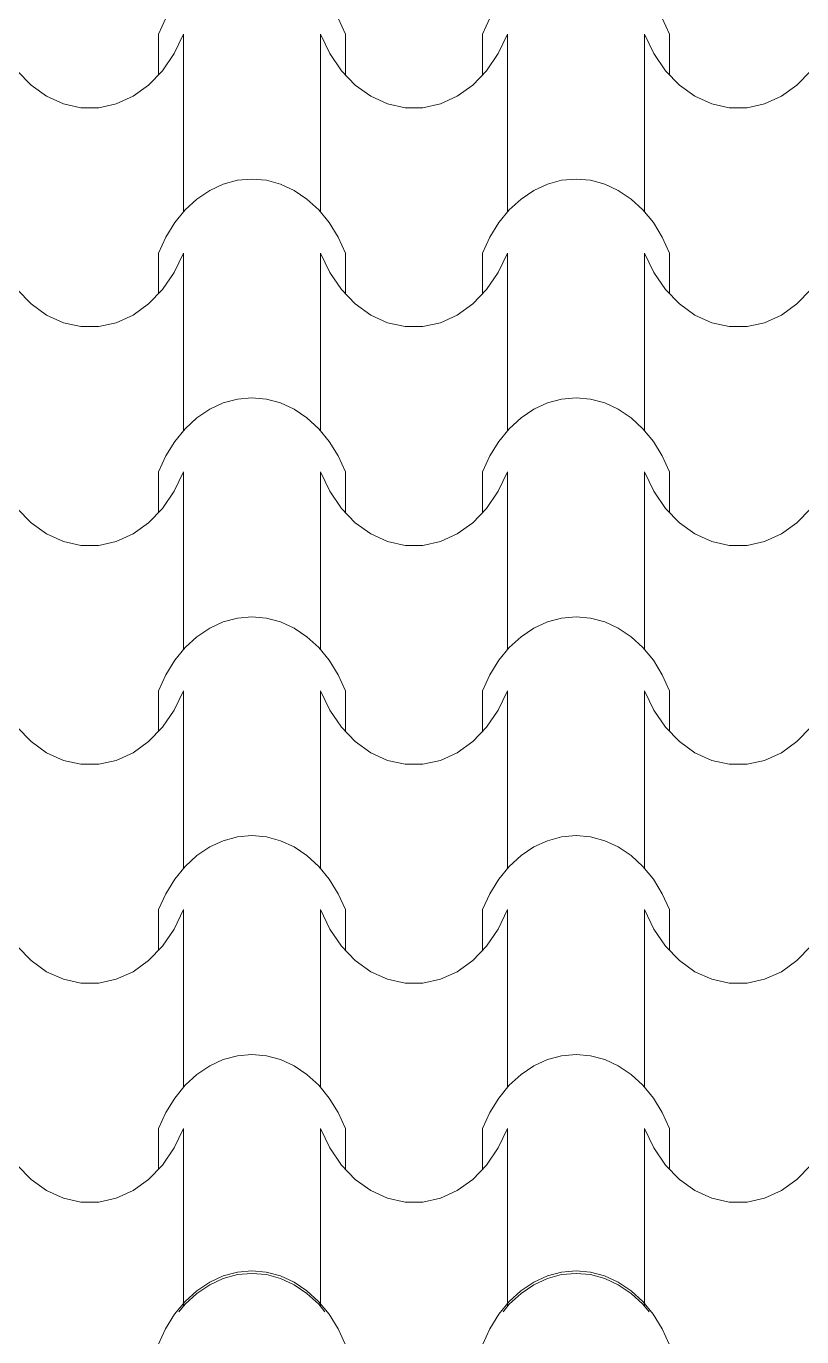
# Model space of a CAD drawing. Header units: millimetres. Extents: x 42452 to 2852333, y -419346 to 834876.
# Drawn here: x 2620782 to 2622399, y 657131 to 659864 of the extents above; entities that cross this region are included whole.
import ezdxf

# ---------------------------------------------------------------- set-up
doc = ezdxf.new("R2010")
doc.units = ezdxf.units.MM
doc.layers.add('M-2 keramitin shtrixi_Ном._пера__21_Pen_No__1', color=7, linetype='Continuous', lineweight=15)
doc.layers.add('memar', color=7, linetype='Continuous', lineweight=25)

# ---------------------------------------------------------------- blocks, each defined once
blk = doc.blocks.new('*X17')
at = {"layer": 'M-2 keramitin shtrixi_Ном._пера__21_Pen_No__1', "color": 7, "linetype": 'Continuous', "lineweight": 15}
for p, q in [((-265229.6, -1353510.1), (-265229.6, -1353428.7)), ((-264944.1, -1353510.1), (-264944.1, -1353428.7)), ((-264554.1, -1353510.1), (-264554.1, -1353428.7)), ((-264268.5, -1353510.1), (-264268.5, -1353428.7)), ((-265201.5, -1353483.6), (-265174.8, -1353465.7)), ((-265174.8, -1353465.7), (-265146.5, -1353452.6)), ((-265146.5, -1353452.6), (-265116.9, -1353444.6)), ((-265116.9, -1353444.6), (-265086.9, -1353441.9)), ((-265086.9, -1353441.9), (-265056.8, -1353444.6)), ((-265056.8, -1353444.6), (-265027.2, -1353452.6)), ((-265027.2, -1353452.6), (-264998.9, -1353465.7)), ((-264998.9, -1353465.7), (-264972.2, -1353483.6)), ((-264526, -1353483.6), (-264499.3, -1353465.7)), ((-264499.3, -1353465.7), (-264470.9, -1353452.6)), ((-264470.9, -1353452.6), (-264441.4, -1353444.6)), ((-264441.4, -1353444.6), (-264411.3, -1353441.9)), ((-264411.3, -1353441.9), (-264381.2, -1353444.6)), ((-264381.2, -1353444.6), (-264351.7, -1353452.6)), ((-264351.7, -1353452.6), (-264323.3, -1353465.7)), ((-264323.3, -1353465.7), (-264296.6, -1353483.6)), ((-265226, -1353506.2), (-265201.5, -1353483.6)), ((-264972.2, -1353483.6), (-264947.7, -1353506.2)), ((-264550.5, -1353506.2), (-264526, -1353483.6)), ((-264296.6, -1353483.6), (-264272.1, -1353506.2)), ((-265247.8, -1353532.8), (-265226, -1353506.2)), ((-264947.7, -1353506.2), (-264925.9, -1353532.8)), ((-264572.3, -1353532.8), (-264550.5, -1353506.2)), ((-264272.1, -1353506.2), (-264250.3, -1353532.8)), ((-265266.6, -1353563), (-265247.8, -1353532.8)), ((-264925.9, -1353532.8), (-264907.1, -1353563)), ((-264591, -1353563), (-264572.3, -1353532.8)), ((-264250.3, -1353532.8), (-264231.6, -1353563)), ((-265281.9, -1353596.3), (-265266.6, -1353563)), ((-264907.1, -1353563), (-264891.8, -1353596.3)), ((-264606.3, -1353596.3), (-264591, -1353563)), ((-264231.6, -1353563), (-264216.3, -1353596.3)), ((-265281.9, -1359985.1), (-265266.6, -1359951.9)), ((-264907.1, -1359951.9), (-264891.8, -1359985.1)), ((-264606.3, -1359985.1), (-264591, -1359951.9)), ((-264231.6, -1359951.9), (-264216.3, -1359985.1)), ((-265281.9, -1360070.2), (-265281.9, -1359985.1)), ((-265229.6, -1359985.1), (-265248.9, -1360025.6)), ((-265229.6, -1360170.2), (-265229.6, -1359985.1)), ((-264944.1, -1360170.2), (-264944.1, -1359985.1)), ((-264924.8, -1360025.6), (-264944.1, -1359985.1)), ((-264891.8, -1360070.2), (-264891.8, -1359985.1)), ((-264606.3, -1360070.2), (-264606.3, -1359985.1)), ((-264554.1, -1359985.1), (-264573.4, -1360025.6)), ((-264554.1, -1360170.2), (-264554.1, -1359985.1)), ((-264268.5, -1360170.2), (-264268.5, -1359985.1)), ((-264249.2, -1360025.6), (-264268.5, -1359985.1)), ((-264216.3, -1360070.2), (-264216.3, -1359985.1)), ((-265248.9, -1360025.6), (-265273.4, -1360061.4)), ((-264900.4, -1360061.4), (-264924.8, -1360025.6)), ((-264573.4, -1360025.6), (-264597.8, -1360061.4)), ((-264224.8, -1360061.4), (-264249.2, -1360025.6)), ((-265547.1, -1360091.3), (-265575.9, -1360061.4)), ((-265273.4, -1360061.4), (-265302.2, -1360091.3)), ((-264871.5, -1360091.3), (-264900.4, -1360061.4)), ((-264597.8, -1360061.4), (-264626.6, -1360091.3)), ((-264196, -1360091.3), (-264224.8, -1360061.4)), ((-263922.2, -1360061.4), (-263951, -1360091.3)), ((-265514.7, -1360114.5), (-265547.1, -1360091.3)), ((-265302.2, -1360091.3), (-265334.5, -1360114.5)), ((-264839.2, -1360114.5), (-264871.5, -1360091.3)), ((-264626.6, -1360091.3), (-264659, -1360114.5)), ((-264163.6, -1360114.5), (-264196, -1360091.3)), ((-263951, -1360091.3), (-263983.4, -1360114.5)), ((-265479.8, -1360130.4), (-265514.7, -1360114.5)), ((-265443.2, -1360138.4), (-265479.8, -1360130.4)), ((-265369.5, -1360130.4), (-265406.1, -1360138.4)), ((-265334.5, -1360114.5), (-265369.5, -1360130.4)), ((-264804.2, -1360130.4), (-264839.2, -1360114.5)), ((-264767.6, -1360138.4), (-264804.2, -1360130.4)), ((-264693.9, -1360130.4), (-264730.5, -1360138.4)), ((-264659, -1360114.5), (-264693.9, -1360130.4)), ((-264128.6, -1360130.4), (-264163.6, -1360114.5)), ((-264092.1, -1360138.4), (-264128.6, -1360130.4)), ((-264018.4, -1360130.4), (-264055, -1360138.4)), ((-263983.4, -1360114.5), (-264018.4, -1360130.4)), ((-265424.6, -1360138.4), (-265443.2, -1360138.4)), ((-265406.1, -1360138.4), (-265424.6, -1360138.4)), ((-264749.1, -1360138.4), (-264767.6, -1360138.4)), ((-264730.5, -1360138.4), (-264749.1, -1360138.4)), ((-264073.5, -1360138.4), (-264092.1, -1360138.4)), ((-264055, -1360138.4), (-264073.5, -1360138.4)), ((-265229.6, -1360355.3), (-265229.6, -1360170.2)), ((-264944.1, -1360355.3), (-264944.1, -1360170.2)), ((-264554.1, -1360355.3), (-264554.1, -1360170.2)), ((-264268.5, -1360355.3), (-264268.5, -1360170.2)), ((-265174.8, -1360310.9), (-265146.5, -1360297.8)), ((-265146.5, -1360297.8), (-265116.9, -1360289.8)), ((-265116.9, -1360289.8), (-265086.9, -1360287.2)), ((-265086.9, -1360287.2), (-265056.8, -1360289.8)), ((-265056.8, -1360289.8), (-265027.2, -1360297.8)), ((-265027.2, -1360297.8), (-264998.9, -1360310.9)), ((-264499.3, -1360310.9), (-264470.9, -1360297.8)), ((-264470.9, -1360297.8), (-264441.4, -1360289.8)), ((-264441.4, -1360289.8), (-264411.3, -1360287.2)), ((-264411.3, -1360287.2), (-264381.2, -1360289.8)), ((-264381.2, -1360289.8), (-264351.7, -1360297.8)), ((-264351.7, -1360297.8), (-264323.3, -1360310.9)), ((-265201.5, -1360328.9), (-265174.8, -1360310.9)), ((-264998.9, -1360310.9), (-264972.2, -1360328.9)), ((-264526, -1360328.9), (-264499.3, -1360310.9)), ((-264323.3, -1360310.9), (-264296.6, -1360328.9)), ((-265247.8, -1360378), (-265226, -1360351.4)), ((-265226, -1360351.4), (-265201.5, -1360328.9)), ((-264972.2, -1360328.9), (-264947.7, -1360351.4)), ((-264947.7, -1360351.4), (-264925.9, -1360378)), ((-264572.3, -1360378), (-264550.5, -1360351.4)), ((-264550.5, -1360351.4), (-264526, -1360328.9)), ((-264296.6, -1360328.9), (-264272.1, -1360351.4)), ((-264272.1, -1360351.4), (-264250.3, -1360378)), ((-265266.6, -1360408.2), (-265247.8, -1360378)), ((-264925.9, -1360378), (-264907.1, -1360408.2)), ((-264591, -1360408.2), (-264572.3, -1360378)), ((-264250.3, -1360378), (-264231.6, -1360408.2)), ((-265281.9, -1360441.5), (-265266.6, -1360408.2)), ((-264907.1, -1360408.2), (-264891.8, -1360441.5)), ((-264606.3, -1360441.5), (-264591, -1360408.2)), ((-264231.6, -1360408.2), (-264216.3, -1360441.5)), ((-265281.9, -1360526.6), (-265281.9, -1360441.5)), ((-265229.6, -1360441.5), (-265248.9, -1360482)), ((-265229.6, -1360626.6), (-265229.6, -1360441.5)), ((-264944.1, -1360626.6), (-264944.1, -1360441.5)), ((-264924.8, -1360482), (-264944.1, -1360441.5)), ((-264891.8, -1360526.6), (-264891.8, -1360441.5)), ((-264606.3, -1360526.6), (-264606.3, -1360441.5)), ((-264554.1, -1360441.5), (-264573.4, -1360482)), ((-264554.1, -1360626.6), (-264554.1, -1360441.5)), ((-264268.5, -1360626.6), (-264268.5, -1360441.5)), ((-264249.2, -1360482), (-264268.5, -1360441.5)), ((-264216.3, -1360526.6), (-264216.3, -1360441.5)), ((-265248.9, -1360482), (-265273.4, -1360517.7)), ((-264900.4, -1360517.7), (-264924.8, -1360482)), ((-264573.4, -1360482), (-264597.8, -1360517.7)), ((-264224.8, -1360517.7), (-264249.2, -1360482)), ((-265547.1, -1360547.6), (-265575.9, -1360517.7)), ((-265273.4, -1360517.7), (-265302.2, -1360547.6)), ((-264871.5, -1360547.6), (-264900.4, -1360517.7)), ((-264597.8, -1360517.7), (-264626.6, -1360547.6)), ((-264196, -1360547.6), (-264224.8, -1360517.7)), ((-263922.2, -1360517.7), (-263951, -1360547.6)), ((-265514.7, -1360570.9), (-265547.1, -1360547.6)), ((-265479.8, -1360586.7), (-265514.7, -1360570.9)), ((-265334.5, -1360570.9), (-265369.5, -1360586.7)), ((-265302.2, -1360547.6), (-265334.5, -1360570.9)), ((-264839.2, -1360570.9), (-264871.5, -1360547.6)), ((-264804.2, -1360586.7), (-264839.2, -1360570.9)), ((-264659, -1360570.9), (-264693.9, -1360586.7)), ((-264626.6, -1360547.6), (-264659, -1360570.9)), ((-264163.6, -1360570.9), (-264196, -1360547.6)), ((-264128.6, -1360586.7), (-264163.6, -1360570.9)), ((-263983.4, -1360570.9), (-264018.4, -1360586.7)), ((-263951, -1360547.6), (-263983.4, -1360570.9)), ((-265443.2, -1360594.8), (-265479.8, -1360586.7)), ((-265424.6, -1360594.8), (-265443.2, -1360594.8)), ((-265406.1, -1360594.8), (-265424.6, -1360594.8)), ((-265369.5, -1360586.7), (-265406.1, -1360594.8)), ((-264767.6, -1360594.8), (-264804.2, -1360586.7)), ((-264749.1, -1360594.8), (-264767.6, -1360594.8)), ((-264730.5, -1360594.8), (-264749.1, -1360594.8)), ((-264693.9, -1360586.7), (-264730.5, -1360594.8)), ((-264092.1, -1360594.8), (-264128.6, -1360586.7)), ((-264073.5, -1360594.8), (-264092.1, -1360594.8)), ((-264055, -1360594.8), (-264073.5, -1360594.8)), ((-264018.4, -1360586.7), (-264055, -1360594.8)), ((-265229.6, -1360811.6), (-265229.6, -1360626.6)), ((-264944.1, -1360811.6), (-264944.1, -1360626.6)), ((-264554.1, -1360811.6), (-264554.1, -1360626.6)), ((-264268.5, -1360811.6), (-264268.5, -1360626.6)), ((-265174.8, -1360767.2), (-265146.5, -1360754.1)), ((-265146.5, -1360754.1), (-265116.9, -1360746.2)), ((-265116.9, -1360746.2), (-265086.9, -1360743.5)), ((-265086.9, -1360743.5), (-265056.8, -1360746.2)), ((-265056.8, -1360746.2), (-265027.2, -1360754.1)), ((-265027.2, -1360754.1), (-264998.9, -1360767.2)), ((-264499.3, -1360767.2), (-264470.9, -1360754.1)), ((-264470.9, -1360754.1), (-264441.4, -1360746.2)), ((-264441.4, -1360746.2), (-264411.3, -1360743.5)), ((-264411.3, -1360743.5), (-264381.2, -1360746.2)), ((-264381.2, -1360746.2), (-264351.7, -1360754.1)), ((-264351.7, -1360754.1), (-264323.3, -1360767.2)), ((-265226, -1360807.7), (-265201.5, -1360785.2)), ((-265201.5, -1360785.2), (-265174.8, -1360767.2)), ((-264998.9, -1360767.2), (-264972.2, -1360785.2)), ((-264972.2, -1360785.2), (-264947.7, -1360807.7)), ((-264550.5, -1360807.7), (-264526, -1360785.2)), ((-264526, -1360785.2), (-264499.3, -1360767.2)), ((-264323.3, -1360767.2), (-264296.6, -1360785.2)), ((-264296.6, -1360785.2), (-264272.1, -1360807.7)), ((-265247.8, -1360834.4), (-265226, -1360807.7)), ((-264947.7, -1360807.7), (-264925.9, -1360834.4)), ((-264572.3, -1360834.4), (-264550.5, -1360807.7)), ((-264272.1, -1360807.7), (-264250.3, -1360834.4)), ((-265266.6, -1360864.6), (-265247.8, -1360834.4)), ((-264925.9, -1360834.4), (-264907.1, -1360864.6)), ((-264591, -1360864.6), (-264572.3, -1360834.4)), ((-264250.3, -1360834.4), (-264231.6, -1360864.6)), ((-265281.9, -1360897.8), (-265266.6, -1360864.6)), ((-264907.1, -1360864.6), (-264891.8, -1360897.8)), ((-264606.3, -1360897.8), (-264591, -1360864.6)), ((-264231.6, -1360864.6), (-264216.3, -1360897.8)), ((-265281.9, -1360982.9), (-265281.9, -1360897.8)), ((-265229.6, -1360897.8), (-265248.9, -1360938.3)), ((-265229.6, -1361082.9), (-265229.6, -1360897.8)), ((-264944.1, -1361082.9), (-264944.1, -1360897.8)), ((-264924.8, -1360938.3), (-264944.1, -1360897.8)), ((-264891.8, -1360982.9), (-264891.8, -1360897.8)), ((-264606.3, -1360982.9), (-264606.3, -1360897.8)), ((-264554.1, -1360897.8), (-264573.4, -1360938.3)), ((-264554.1, -1361082.9), (-264554.1, -1360897.8)), ((-264268.5, -1361082.9), (-264268.5, -1360897.8)), ((-264249.2, -1360938.3), (-264268.5, -1360897.8)), ((-264216.3, -1360982.9), (-264216.3, -1360897.8)), ((-265248.9, -1360938.3), (-265273.4, -1360974.1)), ((-264900.4, -1360974.1), (-264924.8, -1360938.3)), ((-264573.4, -1360938.3), (-264597.8, -1360974.1)), ((-264224.8, -1360974.1), (-264249.2, -1360938.3)), ((-265547.1, -1361004), (-265575.9, -1360974.1)), ((-265273.4, -1360974.1), (-265302.2, -1361004)), ((-264871.5, -1361004), (-264900.4, -1360974.1)), ((-264597.8, -1360974.1), (-264626.6, -1361004)), ((-264196, -1361004), (-264224.8, -1360974.1)), ((-263922.2, -1360974.1), (-263951, -1361004)), ((-265514.7, -1361027.2), (-265547.1, -1361004)), ((-265302.2, -1361004), (-265334.5, -1361027.2)), ((-264839.2, -1361027.2), (-264871.5, -1361004)), ((-264626.6, -1361004), (-264659, -1361027.2)), ((-264163.6, -1361027.2), (-264196, -1361004)), ((-263951, -1361004), (-263983.4, -1361027.2)), ((-265479.8, -1361043.1), (-265514.7, -1361027.2)), ((-265334.5, -1361027.2), (-265369.5, -1361043.1)), ((-264804.2, -1361043.1), (-264839.2, -1361027.2)), ((-264659, -1361027.2), (-264693.9, -1361043.1)), ((-264128.6, -1361043.1), (-264163.6, -1361027.2)), ((-263983.4, -1361027.2), (-264018.4, -1361043.1)), ((-265443.2, -1361051.1), (-265479.8, -1361043.1)), ((-265424.6, -1361051.1), (-265443.2, -1361051.1)), ((-265406.1, -1361051.1), (-265424.6, -1361051.1)), ((-265369.5, -1361043.1), (-265406.1, -1361051.1)), ((-264767.6, -1361051.1), (-264804.2, -1361043.1)), ((-264749.1, -1361051.1), (-264767.6, -1361051.1)), ((-264730.5, -1361051.1), (-264749.1, -1361051.1)), ((-264693.9, -1361043.1), (-264730.5, -1361051.1)), ((-264092.1, -1361051.1), (-264128.6, -1361043.1)), ((-264073.5, -1361051.1), (-264092.1, -1361051.1)), ((-264055, -1361051.1), (-264073.5, -1361051.1)), ((-264018.4, -1361043.1), (-264055, -1361051.1)), ((-265229.6, -1361268), (-265229.6, -1361082.9)), ((-264944.1, -1361268), (-264944.1, -1361082.9)), ((-264554.1, -1361268), (-264554.1, -1361082.9)), ((-264268.5, -1361268), (-264268.5, -1361082.9)), ((-265116.9, -1361202.5), (-265086.9, -1361199.9)), ((-265086.9, -1361199.9), (-265056.8, -1361202.5)), ((-264441.4, -1361202.5), (-264411.3, -1361199.9)), ((-264411.3, -1361199.9), (-264381.2, -1361202.5)), ((-265201.5, -1361241.6), (-265174.8, -1361223.6)), ((-265174.8, -1361223.6), (-265146.5, -1361210.5)), ((-265146.5, -1361210.5), (-265116.9, -1361202.5)), ((-265056.8, -1361202.5), (-265027.2, -1361210.5)), ((-265027.2, -1361210.5), (-264998.9, -1361223.6)), ((-264998.9, -1361223.6), (-264972.2, -1361241.6)), ((-264526, -1361241.6), (-264499.3, -1361223.6)), ((-264499.3, -1361223.6), (-264470.9, -1361210.5)), ((-264470.9, -1361210.5), (-264441.4, -1361202.5)), ((-264381.2, -1361202.5), (-264351.7, -1361210.5)), ((-264351.7, -1361210.5), (-264323.3, -1361223.6)), ((-264323.3, -1361223.6), (-264296.6, -1361241.6)), ((-265226, -1361264.1), (-265201.5, -1361241.6)), ((-264972.2, -1361241.6), (-264947.7, -1361264.1)), ((-264550.5, -1361264.1), (-264526, -1361241.6)), ((-264296.6, -1361241.6), (-264272.1, -1361264.1)), ((-265247.8, -1361290.7), (-265226, -1361264.1)), ((-264947.7, -1361264.1), (-264925.9, -1361290.7)), ((-264572.3, -1361290.7), (-264550.5, -1361264.1)), ((-264272.1, -1361264.1), (-264250.3, -1361290.7)), ((-265266.6, -1361320.9), (-265247.8, -1361290.7)), ((-264925.9, -1361290.7), (-264907.1, -1361320.9)), ((-264591, -1361320.9), (-264572.3, -1361290.7)), ((-264250.3, -1361290.7), (-264231.6, -1361320.9)), ((-265281.9, -1361354.2), (-265266.6, -1361320.9)), ((-264907.1, -1361320.9), (-264891.8, -1361354.2)), ((-264606.3, -1361354.2), (-264591, -1361320.9)), ((-264231.6, -1361320.9), (-264216.3, -1361354.2)), ((-265281.9, -1361439.3), (-265281.9, -1361354.2)), ((-265229.6, -1361354.2), (-265248.9, -1361394.7)), ((-265229.6, -1361539.3), (-265229.6, -1361354.2)), ((-264944.1, -1361539.3), (-264944.1, -1361354.2)), ((-264924.8, -1361394.7), (-264944.1, -1361354.2)), ((-264891.8, -1361439.3), (-264891.8, -1361354.2)), ((-264606.3, -1361439.3), (-264606.3, -1361354.2)), ((-264554.1, -1361354.2), (-264573.4, -1361394.7)), ((-264554.1, -1361539.3), (-264554.1, -1361354.2)), ((-264268.5, -1361539.3), (-264268.5, -1361354.2)), ((-264249.2, -1361394.7), (-264268.5, -1361354.2)), ((-264216.3, -1361439.3), (-264216.3, -1361354.2)), ((-265248.9, -1361394.7), (-265273.4, -1361430.4)), ((-264900.4, -1361430.4), (-264924.8, -1361394.7)), ((-264573.4, -1361394.7), (-264597.8, -1361430.4)), ((-264224.8, -1361430.4), (-264249.2, -1361394.7)), ((-265547.1, -1361460.3), (-265575.9, -1361430.4)), ((-265273.4, -1361430.4), (-265302.2, -1361460.3)), ((-264871.5, -1361460.3), (-264900.4, -1361430.4)), ((-264597.8, -1361430.4), (-264626.6, -1361460.3)), ((-264196, -1361460.3), (-264224.8, -1361430.4)), ((-263922.2, -1361430.4), (-263951, -1361460.3)), ((-265514.7, -1361483.6), (-265547.1, -1361460.3)), ((-265302.2, -1361460.3), (-265334.5, -1361483.6)), ((-264839.2, -1361483.6), (-264871.5, -1361460.3)), ((-264626.6, -1361460.3), (-264659, -1361483.6)), ((-264163.6, -1361483.6), (-264196, -1361460.3)), ((-263951, -1361460.3), (-263983.4, -1361483.6)), ((-265479.8, -1361499.4), (-265514.7, -1361483.6)), ((-265443.2, -1361507.5), (-265479.8, -1361499.4)), ((-265369.5, -1361499.4), (-265406.1, -1361507.5)), ((-265334.5, -1361483.6), (-265369.5, -1361499.4)), ((-264804.2, -1361499.4), (-264839.2, -1361483.6)), ((-264767.6, -1361507.5), (-264804.2, -1361499.4)), ((-264693.9, -1361499.4), (-264730.5, -1361507.5)), ((-264659, -1361483.6), (-264693.9, -1361499.4)), ((-264128.6, -1361499.4), (-264163.6, -1361483.6)), ((-264092.1, -1361507.5), (-264128.6, -1361499.4)), ((-264018.4, -1361499.4), (-264055, -1361507.5)), ((-263983.4, -1361483.6), (-264018.4, -1361499.4)), ((-265424.6, -1361507.5), (-265443.2, -1361507.5)), ((-265406.1, -1361507.5), (-265424.6, -1361507.5)), ((-264749.1, -1361507.5), (-264767.6, -1361507.5)), ((-264730.5, -1361507.5), (-264749.1, -1361507.5)), ((-264073.5, -1361507.5), (-264092.1, -1361507.5)), ((-264055, -1361507.5), (-264073.5, -1361507.5)), ((-265229.6, -1361724.3), (-265229.6, -1361539.3)), ((-264944.1, -1361724.3), (-264944.1, -1361539.3)), ((-264554.1, -1361724.3), (-264554.1, -1361539.3)), ((-264268.5, -1361724.3), (-264268.5, -1361539.3)), ((-265146.5, -1361666.8), (-265116.9, -1361658.9)), ((-265116.9, -1361658.9), (-265086.9, -1361656.2)), ((-265086.9, -1361656.2), (-265056.8, -1361658.9)), ((-265056.8, -1361658.9), (-265027.2, -1361666.8)), ((-264470.9, -1361666.8), (-264441.4, -1361658.9)), ((-264441.4, -1361658.9), (-264411.3, -1361656.2)), ((-264411.3, -1361656.2), (-264381.2, -1361658.9)), ((-264381.2, -1361658.9), (-264351.7, -1361666.8)), ((-265201.5, -1361697.9), (-265174.8, -1361679.9)), ((-265174.8, -1361679.9), (-265146.5, -1361666.8)), ((-265027.2, -1361666.8), (-264998.9, -1361679.9)), ((-264998.9, -1361679.9), (-264972.2, -1361697.9)), ((-264526, -1361697.9), (-264499.3, -1361679.9)), ((-264499.3, -1361679.9), (-264470.9, -1361666.8)), ((-264351.7, -1361666.8), (-264323.3, -1361679.9)), ((-264323.3, -1361679.9), (-264296.6, -1361697.9)), ((-265247.8, -1361747.1), (-265226, -1361720.4)), ((-265226, -1361720.4), (-265201.5, -1361697.9)), ((-264972.2, -1361697.9), (-264947.7, -1361720.4)), ((-264947.7, -1361720.4), (-264925.9, -1361747.1)), ((-264572.3, -1361747.1), (-264550.5, -1361720.4)), ((-264550.5, -1361720.4), (-264526, -1361697.9)), ((-264296.6, -1361697.9), (-264272.1, -1361720.4)), ((-264272.1, -1361720.4), (-264250.3, -1361747.1)), ((-265266.6, -1361777.3), (-265247.8, -1361747.1)), ((-264925.9, -1361747.1), (-264907.1, -1361777.3)), ((-264591, -1361777.3), (-264572.3, -1361747.1)), ((-264250.3, -1361747.1), (-264231.6, -1361777.3)), ((-265281.9, -1361810.5), (-265266.6, -1361777.3)), ((-264907.1, -1361777.3), (-264891.8, -1361810.5)), ((-264606.3, -1361810.5), (-264591, -1361777.3)), ((-264231.6, -1361777.3), (-264216.3, -1361810.5)), ((-265281.9, -1361895.6), (-265281.9, -1361810.5)), ((-265229.6, -1361810.5), (-265248.9, -1361851)), ((-265229.6, -1361995.6), (-265229.6, -1361810.5)), ((-264944.1, -1361995.6), (-264944.1, -1361810.5)), ((-264924.8, -1361851), (-264944.1, -1361810.5)), ((-264891.8, -1361895.6), (-264891.8, -1361810.5)), ((-264606.3, -1361895.6), (-264606.3, -1361810.5)), ((-264554.1, -1361810.5), (-264573.4, -1361851)), ((-264554.1, -1361995.6), (-264554.1, -1361810.5)), ((-264268.5, -1361995.6), (-264268.5, -1361810.5)), ((-264249.2, -1361851), (-264268.5, -1361810.5)), ((-264216.3, -1361895.6), (-264216.3, -1361810.5)), ((-265248.9, -1361851), (-265273.4, -1361886.8)), ((-264900.4, -1361886.8), (-264924.8, -1361851)), ((-264573.4, -1361851), (-264597.8, -1361886.8)), ((-264224.8, -1361886.8), (-264249.2, -1361851)), ((-265547.1, -1361916.7), (-265575.9, -1361886.8)), ((-265273.4, -1361886.8), (-265302.2, -1361916.7)), ((-264871.5, -1361916.7), (-264900.4, -1361886.8)), ((-264597.8, -1361886.8), (-264626.6, -1361916.7)), ((-264196, -1361916.7), (-264224.8, -1361886.8)), ((-263922.2, -1361886.8), (-263951, -1361916.7)), ((-265514.7, -1361939.9), (-265547.1, -1361916.7)), ((-265302.2, -1361916.7), (-265334.5, -1361939.9)), ((-264839.2, -1361939.9), (-264871.5, -1361916.7)), ((-264626.6, -1361916.7), (-264659, -1361939.9)), ((-264163.6, -1361939.9), (-264196, -1361916.7)), ((-263951, -1361916.7), (-263983.4, -1361939.9)), ((-265479.8, -1361955.8), (-265514.7, -1361939.9)), ((-265443.2, -1361963.8), (-265479.8, -1361955.8)), ((-265424.6, -1361963.8), (-265443.2, -1361963.8)), ((-265406.1, -1361963.8), (-265424.6, -1361963.8)), ((-265369.5, -1361955.8), (-265406.1, -1361963.8)), ((-265334.5, -1361939.9), (-265369.5, -1361955.8)), ((-264804.2, -1361955.8), (-264839.2, -1361939.9)), ((-264767.6, -1361963.8), (-264804.2, -1361955.8)), ((-264749.1, -1361963.8), (-264767.6, -1361963.8)), ((-264730.5, -1361963.8), (-264749.1, -1361963.8)), ((-264693.9, -1361955.8), (-264730.5, -1361963.8)), ((-264659, -1361939.9), (-264693.9, -1361955.8)), ((-264128.6, -1361955.8), (-264163.6, -1361939.9)), ((-264092.1, -1361963.8), (-264128.6, -1361955.8)), ((-264073.5, -1361963.8), (-264092.1, -1361963.8)), ((-264055, -1361963.8), (-264073.5, -1361963.8)), ((-264018.4, -1361955.8), (-264055, -1361963.8)), ((-263983.4, -1361939.9), (-264018.4, -1361955.8)), ((-265229.6, -1362180.7), (-265229.6, -1361995.6)), ((-264944.1, -1362180.7), (-264944.1, -1361995.6)), ((-264554.1, -1362180.7), (-264554.1, -1361995.6)), ((-264268.5, -1362180.7), (-264268.5, -1361995.6)), ((-265174.8, -1362136.3), (-265146.5, -1362123.2)), ((-265146.5, -1362123.2), (-265116.9, -1362115.2)), ((-265116.9, -1362115.2), (-265086.9, -1362112.6)), ((-265086.9, -1362112.6), (-265056.8, -1362115.2)), ((-265056.8, -1362115.2), (-265027.2, -1362123.2)), ((-265027.2, -1362123.2), (-264998.9, -1362136.3)), ((-264499.3, -1362136.3), (-264470.9, -1362123.2)), ((-264470.9, -1362123.2), (-264441.4, -1362115.2)), ((-264441.4, -1362115.2), (-264411.3, -1362112.6)), ((-264411.3, -1362112.6), (-264381.2, -1362115.2)), ((-264381.2, -1362115.2), (-264351.7, -1362123.2)), ((-264351.7, -1362123.2), (-264323.3, -1362136.3)), ((-265226, -1362176.8), (-265201.5, -1362154.3)), ((-265201.5, -1362154.3), (-265174.8, -1362136.3)), ((-264998.9, -1362136.3), (-264972.2, -1362154.3)), ((-264972.2, -1362154.3), (-264947.7, -1362176.8)), ((-264550.5, -1362176.8), (-264526, -1362154.3)), ((-264526, -1362154.3), (-264499.3, -1362136.3)), ((-264323.3, -1362136.3), (-264296.6, -1362154.3)), ((-264296.6, -1362154.3), (-264272.1, -1362176.8)), ((-265247.8, -1362203.4), (-265226, -1362176.8)), ((-264947.7, -1362176.8), (-264925.9, -1362203.4)), ((-264572.3, -1362203.4), (-264550.5, -1362176.8)), ((-264272.1, -1362176.8), (-264250.3, -1362203.4)), ((-265266.6, -1362233.6), (-265247.8, -1362203.4)), ((-264925.9, -1362203.4), (-264907.1, -1362233.6)), ((-264591, -1362233.6), (-264572.3, -1362203.4)), ((-264250.3, -1362203.4), (-264231.6, -1362233.6)), ((-265281.9, -1362266.9), (-265266.6, -1362233.6)), ((-264907.1, -1362233.6), (-264891.8, -1362266.9)), ((-264606.3, -1362266.9), (-264591, -1362233.6)), ((-264231.6, -1362233.6), (-264216.3, -1362266.9)), ((-265281.9, -1362352), (-265281.9, -1362266.9)), ((-265229.6, -1362266.9), (-265248.9, -1362307.4)), ((-265229.6, -1362452), (-265229.6, -1362266.9)), ((-264944.1, -1362452), (-264944.1, -1362266.9)), ((-264924.8, -1362307.4), (-264944.1, -1362266.9)), ((-264891.8, -1362352), (-264891.8, -1362266.9)), ((-264606.3, -1362352), (-264606.3, -1362266.9)), ((-264554.1, -1362266.9), (-264573.4, -1362307.4)), ((-264554.1, -1362452), (-264554.1, -1362266.9)), ((-264268.5, -1362452), (-264268.5, -1362266.9)), ((-264249.2, -1362307.4), (-264268.5, -1362266.9)), ((-264216.3, -1362352), (-264216.3, -1362266.9)), ((-265248.9, -1362307.4), (-265273.4, -1362343.1)), ((-264900.4, -1362343.1), (-264924.8, -1362307.4)), ((-264573.4, -1362307.4), (-264597.8, -1362343.1)), ((-264224.8, -1362343.1), (-264249.2, -1362307.4)), ((-265547.1, -1362373), (-265575.9, -1362343.1)), ((-265273.4, -1362343.1), (-265302.2, -1362373)), ((-264871.5, -1362373), (-264900.4, -1362343.1)), ((-264597.8, -1362343.1), (-264626.6, -1362373)), ((-264196, -1362373), (-264224.8, -1362343.1)), ((-263922.2, -1362343.1), (-263951, -1362373)), ((-265514.7, -1362396.3), (-265547.1, -1362373)), ((-265302.2, -1362373), (-265334.5, -1362396.3)), ((-264839.2, -1362396.3), (-264871.5, -1362373)), ((-264626.6, -1362373), (-264659, -1362396.3)), ((-264163.6, -1362396.3), (-264196, -1362373)), ((-263951, -1362373), (-263983.4, -1362396.3)), ((-265479.8, -1362412.1), (-265514.7, -1362396.3)), ((-265334.5, -1362396.3), (-265369.5, -1362412.1)), ((-264804.2, -1362412.1), (-264839.2, -1362396.3)), ((-264659, -1362396.3), (-264693.9, -1362412.1)), ((-264128.6, -1362412.1), (-264163.6, -1362396.3)), ((-263983.4, -1362396.3), (-264018.4, -1362412.1)), ((-265443.2, -1362420.2), (-265479.8, -1362412.1)), ((-265424.6, -1362420.2), (-265443.2, -1362420.2)), ((-265406.1, -1362420.2), (-265424.6, -1362420.2)), ((-265369.5, -1362412.1), (-265406.1, -1362420.2)), ((-264767.6, -1362420.2), (-264804.2, -1362412.1)), ((-264749.1, -1362420.2), (-264767.6, -1362420.2)), ((-264730.5, -1362420.2), (-264749.1, -1362420.2)), ((-264693.9, -1362412.1), (-264730.5, -1362420.2)), ((-264092.1, -1362420.2), (-264128.6, -1362412.1)), ((-264073.5, -1362420.2), (-264092.1, -1362420.2)), ((-264055, -1362420.2), (-264073.5, -1362420.2)), ((-264018.4, -1362412.1), (-264055, -1362420.2)), ((-265229.6, -1362637), (-265229.6, -1362452)), ((-264944.1, -1362637), (-264944.1, -1362452)), ((-264554.1, -1362637), (-264554.1, -1362452)), ((-264268.5, -1362637), (-264268.5, -1362452)), ((-265201.5, -1362610.6), (-265174.8, -1362592.6)), ((-265174.8, -1362592.6), (-265146.5, -1362579.5)), ((-265146.5, -1362579.5), (-265116.9, -1362571.6)), ((-265116.9, -1362571.6), (-265086.9, -1362568.9)), ((-265086.9, -1362568.9), (-265056.8, -1362571.6)), ((-265056.8, -1362571.6), (-265027.2, -1362579.5)), ((-265027.2, -1362579.5), (-264998.9, -1362592.6)), ((-264998.9, -1362592.6), (-264972.2, -1362610.6)), ((-264526, -1362610.6), (-264499.3, -1362592.6)), ((-264499.3, -1362592.6), (-264470.9, -1362579.5)), ((-264470.9, -1362579.5), (-264441.4, -1362571.6)), ((-264441.4, -1362571.6), (-264411.3, -1362568.9)), ((-264411.3, -1362568.9), (-264381.2, -1362571.6)), ((-264381.2, -1362571.6), (-264351.7, -1362579.5)), ((-264351.7, -1362579.5), (-264323.3, -1362592.6)), ((-264323.3, -1362592.6), (-264296.6, -1362610.6)), ((-265226, -1362633.1), (-265201.5, -1362610.6)), ((-264972.2, -1362610.6), (-264947.7, -1362633.1)), ((-264550.5, -1362633.1), (-264526, -1362610.6)), ((-264296.6, -1362610.6), (-264272.1, -1362633.1)), ((-265239, -1362648.9), (-265226, -1362633.1)), ((-264947.7, -1362633.1), (-264934.7, -1362648.9)), ((-264563.4, -1362648.9), (-264550.5, -1362633.1)), ((-264272.1, -1362633.1), (-264259.2, -1362648.9))]:
    blk.add_line(p, q, dxfattribs=at)
blk = doc.blocks.new('Fill_2')
at = {"layer": 'M-2 keramitin shtrixi_Ном._пера__21_Pen_No__1', "color": 7, "linetype": 'Continuous', "lineweight": 15}
blk.add_blockref('*X17', (0, 0), dxfattribs=at)

msp = doc.modelspace()

# ---------------------------------------------------------------- block references
at = {"layer": 'memar', "color": 7, "linetype": 'Continuous', "lineweight": 25}
for p in [(2886339.52978, 2019832.0495), (2886339.40236, 2010710.49399)]:
    msp.add_blockref('Fill_2', p, dxfattribs=at)

doc.saveas('drawing.dxf')
